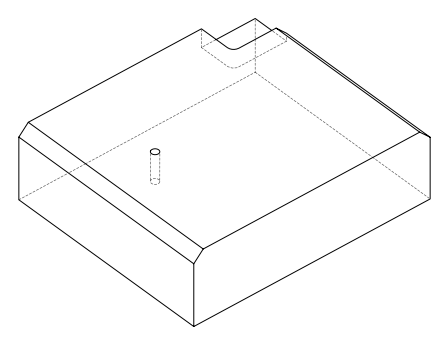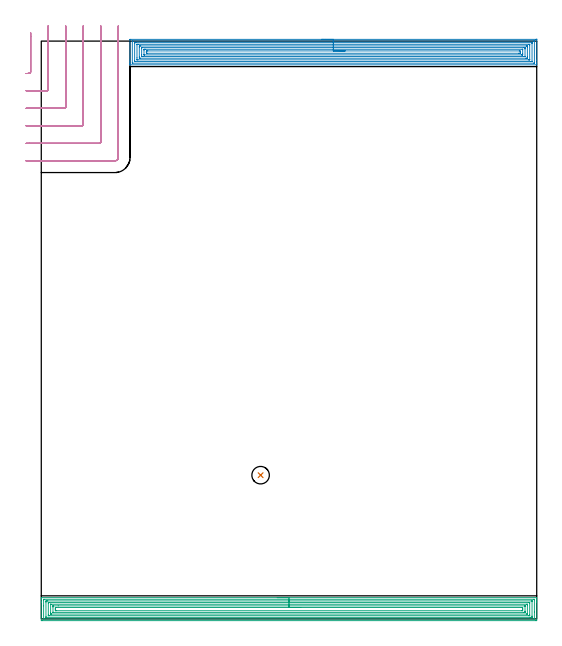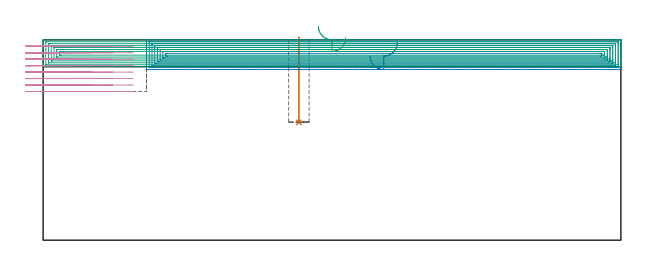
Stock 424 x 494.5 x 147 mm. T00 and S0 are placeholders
(PLAN: 4 operations, 2 tool changes, 59.6 min)
(1 INDEXABLE_INSERT_DRILL_BLIND_HOLE_FROM_SOLID | STEP1POCKET | NXT0302_001 | 0.25 min | 10642 mm3)
(2 AREA_MILL | FG_CHAMFER_SURFACE | UGT0205_001 | 22.64 min | 84626 mm3)
(3 AREA_MILL_1 | FG_CHAMFER_SURFACE_1 | UGT0205_001 | 24.13 min | 82267 mm3)
(4 MILL_CORNER_NOTCH_RECTANGULAR | CORNER_NOTCH_RECTANGULAR | UGT0201_094 | Follow Part, ap 5, ae 75% | 12.62 min | 320400 mm3)
(TOOL NXT0302_001 | Index. Insert Drill 15mm [880-D1500L20-05] | D15 PA176 FL75 Z2)
(TOOL UGT0205_001 | Chamfer Mill 20 x 3 x 45 deg. | D20 FL50 Z2)
(TOOL UGT0201_094 | End mill 20 mm | D20 FL38 Z4)
(OP 1 INDEXABLE_INSERT_DRILL_BLIND_HOLE_FROM_SOLID)
G17 G21 G94 G90
T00 M6
G54
G17 G0 G90 X187.7 Y123. S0 M3
G43 Z157. H1
G94 G81 G98 Z86.4 F250. R149.
G80
M5
M2
(OP 2 AREA_MILL)
G17 G21 G94 G90
T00 M6
G54
G17 G0 G90 X239.95 Y496. S1061 M3
G43 Z157. H0
Z135.2
G94 G1 X239.988 Z134.329 F250.
X240.102 Z133.464
X240.291 Z132.612
X240.553 Z131.78
X240.887 Z130.974
X241.29 Z130.2
X241.758 Z129.464
X242.29 Z128.772
X242.879 Z128.129
X243.522 Z127.54
X244.214 Z127.009
X244.95 Z126.54
X245.724 Z126.137
X246.53 Z125.803
X247.362 Z125.541
X248.214 Z125.352
X249.078 Z125.238
X249.95 Z125.2
X423.374 Y495.999 Z125.201
X423.992 Y495.996 Z125.202
X423.995 Y495.994 Z125.203
X424. Y495.377 Z125.82
Y478.13 Z143.066
Y475.716 Z145.479
Y475. Z146.2
Y474.699 Z146.5
Y474.253 Z146.938
X423.99 Y474.203 Z146.988
X423.821 Y474.2 Z147.
X76.079
X75.91 Y474.202 Z146.988
X75.907 Y474.268 Z146.924
X75.9 Y474.699 Z146.5
Y474.999 Z146.2
Y475.716 Z145.479
Y476.968 Z144.229
Y478.397 Z142.798
X75.901 Y495.377 Z125.82
X75.905 Y495.994 Z125.203
X75.908 Y495.996 Z125.202
X76.526 Y496. Z125.2
X249.95
Y494.586 Z126.614
X421.586
X421.688 Y494.584 Z126.616
X421.892 Y494.579 Z126.621
X421.991 Y494.573 Z126.627
X421.995 Y494.542 Z126.658
X421.998 Y494.484 Z126.716
X422. Y494.07 Z127.13
X421.999 Y476.197 Z145.003
X421.99 Y475.716 Z145.484
X421.985 Y475.621 Z145.579
X421.79 Y475.616 Z145.584
X421.688 Y475.615 Z145.585
X78.314 Y475.614 Z145.586
X78.212 Y475.616 Z145.584
X78.008 Y475.621 Z145.579
X77.909 Y475.627 Z145.573
X77.905 Y475.658 Z145.542
X77.902 Y475.716 Z145.484
X77.9 Y476.13 Z145.07
X77.901 Y494.003 Z127.197
X77.91 Y494.484 Z126.716
X77.915 Y494.579 Z126.621
X78.11 Y494.584 Z126.616
X78.212 Y494.585 Z126.615
X249.95 Y494.586 Z126.614
Y493.172 Z128.028
X419.798 Y493.171 Z128.029
X419.956 Y493.17 Z128.03
X419.982 Y493.168 Z128.032
X419.989 Y493.166 Z128.034
X419.993 Y493.14 Z128.06
X419.998 Y493.033 Z128.167
X420. Y492.898 Z128.302
Y492.696 Z128.504
X419.999 Y477.303 Z143.897
X419.993 Y477.1 Z144.1
X419.99 Y477.046 Z144.154
X419.972 Y477.035 Z144.165
X419.916 Y477.032 Z144.168
X419.798 Y477.03 Z144.17
X419.379 Y477.029 Z144.171
X418.904 Y477.028 Z144.172
X80.102 Y477.029 Z144.171
X79.944 Y477.03 Z144.17
X79.918 Y477.032 Z144.168
X79.911 Y477.034 Z144.166
X79.907 Y477.06 Z144.14
X79.902 Y477.167 Z144.033
X79.9 Y477.706 Z143.494
X79.901 Y492.897 Z128.303
X79.907 Y493.1 Z128.1
X79.91 Y493.154 Z128.046
X79.928 Y493.165 Z128.035
X79.983 Y493.168 Z128.032
X80.102 Y493.17 Z128.03
X80.521 Y493.171 Z128.029
X80.996 Y493.172 Z128.028
X249.95
Y491.757 Z129.443
X417.162
X417.967 Y491.752 Z129.448
X417.985 Y491.751 Z129.449
X417.99 Y491.736 Z129.464
X417.995 Y491.682 Z129.518
X417.998 Y491.573 Z129.627
X418. Y491.355 Z129.845
Y490.919 Z130.281
X417.999 Y478.849 Z142.351
X417.998 Y478.629 Z142.571
X417.994 Y478.518 Z142.682
X417.99 Y478.464 Z142.736
X417.984 Y478.449 Z142.751
X417.96 Y478.448 Z142.752
X417.116 Y478.443 Z142.757
X417.071
X82.738
X81.933 Y478.448 Z142.752
X81.915 Y478.449 Z142.751
X81.91 Y478.464 Z142.736
X81.905 Y478.518 Z142.682
X81.902 Y478.627 Z142.573
X81.9 Y480.185 Z141.015
Y491.351 Z129.849
X81.902 Y491.572 Z129.628
X81.905 Y491.682 Z129.518
X81.91 Y491.736 Z129.464
X81.916 Y491.751 Z129.449
X81.94 Y491.752 Z129.448
X82.784 Y491.757 Z129.443
X82.829
X249.95
Y490.343 Z130.857
X415.001
X415.328 Y490.342 Z130.858
X415.899 Y490.338 Z130.862
X415.966 Y490.336 Z130.864
X415.99 Y490.32 Z130.88
X415.996 Y490.241 Z130.959
X415.998 Y490.015 Z131.185
X416. Y489.344 Z131.856
Y481.078 Z140.122
X415.997 Y480.41 Z140.79
X415.99 Y480.185 Z141.015
X415.975 Y479.864 Z141.336
X415.653 Y479.86 Z141.34
X415.328 Y479.858 Z141.342
X414.762 Y479.857 Z141.343
X84.899
X84.572 Y479.858 Z141.342
X84.001 Y479.862 Z141.338
X83.934 Y479.864 Z141.336
X83.91 Y479.88 Z141.32
X83.904 Y479.959 Z141.241
X83.902 Y480.185 Z141.015
X83.9 Y480.856 Z140.344
Y489.122 Z132.078
X83.903 Y489.79 Z131.41
X83.91 Y490.015 Z131.185
X83.925 Y490.336 Z130.864
X84.247 Y490.34 Z130.86
X84.572 Y490.342 Z130.858
X85.138 Y490.343 Z130.857
X249.95
Y488.929 Z132.271
X412.839
X413.54 Y488.928 Z132.272
X413.736 Y488.926 Z132.274
X413.915 Y488.922 Z132.278
X413.99 Y488.916 Z132.284
X413.993 Y488.872 Z132.328
X413.998 Y488.664 Z132.536
X414. Y488.228 Z132.972
Y487.769 Z133.431
Y481.513 Z139.687
X413.997 Y481.36 Z139.84
X413.993 Y481.304 Z139.896
X413.99 Y481.278 Z139.922
X413.977 Y481.277 Z139.923
X413.891 Y481.274 Z139.926
X413.54 Y481.272 Z139.928
X413.348 Y481.271 Z139.929
X87.061
X86.36 Y481.272 Z139.928
X86.164 Y481.274 Z139.926
X85.985 Y481.278 Z139.922
X85.91 Y481.284 Z139.916
X85.907 Y481.328 Z139.872
X85.902 Y481.536 Z139.664
X85.9 Y482.866 Z138.334
Y488.687 Z132.513
X85.903 Y488.84 Z132.36
X85.906 Y488.896 Z132.304
X85.91 Y488.922 Z132.278
X85.923 Y488.923 Z132.277
X86.009 Y488.926 Z132.274
X86.36 Y488.928 Z132.272
X86.552 Y488.929 Z132.271
X249.95
Y487.515 Z133.685
X411.573 Y487.514 Z133.686
X411.753 Y487.513 Z133.687
X411.932 Y487.51 Z133.69
X411.977 Y487.508 Z133.692
X411.99 Y487.481 Z133.719
X411.995 Y487.416 Z133.784
X411.998 Y487.334 Z133.866
X412. Y487.087 Z134.113
Y483.513 Z137.687
X411.993 Y482.866 Z138.334
X411.99 Y482.743 Z138.457
X411.984 Y482.692 Z138.508
X411.929 Y482.69 Z138.51
X411.753 Y482.688 Z138.512
X411.039 Y482.685 Z138.515
X410.859
X88.327 Y482.686 Z138.514
X88.147 Y482.687 Z138.513
X87.967 Y482.69 Z138.51
X87.923 Y482.692 Z138.508
X87.91 Y482.719 Z138.481
X87.905 Y482.784 Z138.416
X87.902 Y482.866 Z138.334
X87.9 Y483.113 Z138.087
Y486.687 Z134.513
X87.907 Y487.334 Z133.866
X87.91 Y487.457 Z133.743
X87.916 Y487.508 Z133.692
X87.971 Y487.51 Z133.69
X88.147 Y487.512 Z133.688
X88.861 Y487.515 Z133.685
X89.041
X249.95
Y486.1 Z135.1
X409.071
X409.413 Y486.099 Z135.101
X409.965 Y486.093 Z135.107
X409.998 Y485.547 Z135.653
X409.999 Y485.512 Z135.688
Y484.653 Z136.547
Y484.619 Z136.581
X409.965 Y484.107 Z137.093
X409.622 Y484.102 Z137.098
X409.071 Y484.1 Z137.1
X408.731
X90.829
X90.487 Y484.101 Z137.099
X89.935 Y484.107 Z137.093
X89.902 Y484.653 Z136.547
X89.9 Y484.688 Z136.512
Y485.547 Z135.653
X89.901 Y485.581 Z135.619
X89.935 Y486.093 Z135.107
X90.278 Y486.098 Z135.102
X90.829 Y486.1 Z135.1
X91.169
X249.95
X250.822 Z135.138
X251.686 Z135.251
X252.538 Z135.44
X253.37 Z135.703
X254.176 Z136.036
X254.95 Z136.439
X255.686 Z136.908
X256.378 Z137.439
X257.021 Z138.028
X257.61 Z138.672
X258.142 Z139.364
X258.61 Z140.1
X259.013 Z140.873
X259.347 Z141.679
X259.609 Z142.511
X259.798 Z143.363
X259.912 Z144.228
X259.95 Z145.1
G0 Z157.
M5
M2
(OP 3 AREA_MILL_1)
G17 G21 G94 G90
T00 M6
G54
G17 G0 G90 X202. Y18.2 S1061 M3
G43 Z157. H0
G94 G1 X202.038 Z156.128 F250.
X202.152 Z155.263
X202.341 Z154.412
X202.603 Z153.58
X202.937 Z152.774
X203.34 Z152.
X203.808 Z151.264
X204.34 Z150.572
X204.929 Z149.929
X205.572 Z149.34
X206.264 Z148.808
X207. Z148.34
X207.774 Z147.937
X208.58 Z147.603
X209.412 Z147.341
X210.264 Z147.152
X211.128 Z147.038
X212. Z147.
X423.823
X423.99 Y18.197 Z146.988
X423.993 Y18.166 Z146.957
X424. Y17.777 Z146.577
Y17.482 Z146.282
Y16.779 Z145.574
Y15.541 Z144.338
Y15.005 Z143.799
Y14.385 Z143.181
Y-0.699 Z128.099
X423.998 Y-0.967 Z127.831
X423.992 Y-1.492 Z127.306
X423.908 Y-1.494 Z127.303
X423.376 Y-1.5 Z127.3
X0.624
X0.264 Y-1.496 Z127.302
X0.01 Y-1.492 Z127.306
X0. Y-1.235 Z127.563
Y14.385 Z143.181
Y16.779 Z145.574
Y17.482 Z146.282
Y17.778 Z146.577
X0.007 Y18.166 Z146.957
X0.01 Y18.197 Z146.988
X0.177 Y18.2 Z147.
X212.
Y16.786 Z145.586
X421.582
X421.99 Y16.779 Z145.579
X421.999 Y16.372 Z145.172
X422. Y5.808 Z134.608
X421.999 Y0.401 Z129.201
X421.99 Y-0.079 Z128.721
X421.595 Y-0.086 Z128.714
X2.418
X2.01 Y-0.079 Z128.721
X2.001 Y0.328 Z129.128
X2. Y11.198 Z139.998
X2.001 Y16.299 Z145.099
X2.01 Y16.779 Z145.579
X2.405 Y16.786 Z145.586
X212.
Y15.372 Z144.172
X419.801 Y15.371 Z144.171
X419.924 Y15.369 Z144.169
X419.968 Y15.367 Z144.167
X419.985 Y15.366 Z144.166
X419.99 Y15.333 Z144.133
X419.995 Y15.202 Z144.002
X419.999 Y15.005 Z143.805
X420. Y2.385 Z131.185
X419.996 Y1.695 Z130.495
X419.992 Y1.505 Z130.305
X419.976 Y1.335 Z130.135
X419.801 Y1.333 Z130.133
X419.276 Y1.33 Z130.13
X418.907 Y1.329 Z130.129
X418.383 Y1.328 Z130.128
X4.199 Y1.329 Z130.129
X4.076 Y1.331 Z130.131
X4.032 Y1.333 Z130.133
X4.015 Y1.334 Z130.134
X4.01 Y1.367 Z130.167
X4.005 Y1.498 Z130.298
X4.001 Y1.695 Z130.495
X4. Y14.315 Z143.115
X4.004 Y15.005 Z143.805
X4.008 Y15.195 Z143.995
X4.024 Y15.365 Z144.165
X4.199 Y15.367 Z144.167
X4.724 Y15.37 Z144.17
X5.093 Y15.371 Z144.171
X5.617 Y15.372 Z144.172
X212.
Y13.957 Z142.757
X417.281
X417.898 Y13.955 Z142.755
X417.967 Y13.953 Z142.753
X417.985 Y13.951 Z142.751
X417.99 Y13.937 Z142.737
X417.994 Y13.885 Z142.685
X417.998 Y13.671 Z142.471
X418. Y13.244 Z142.044
Y3.483 Z132.283
X417.997 Y3.033 Z131.833
X417.993 Y2.815 Z131.615
X417.99 Y2.762 Z131.562
X417.981 Y2.749 Z131.549
X417.956 Y2.748 Z131.548
X417.85 Y2.745 Z131.545
X417.12 Y2.743 Z131.543
X416.959
X6.719
X6.102 Y2.745 Z131.545
X6.033 Y2.747 Z131.547
X6.015 Y2.749 Z131.549
X6.01 Y2.763 Z131.563
X6.006 Y2.815 Z131.615
X6.002 Y3.029 Z131.829
X6. Y3.456 Z132.256
Y13.217 Z142.017
X6.003 Y13.667 Z142.467
X6.007 Y13.885 Z142.685
X6.01 Y13.938 Z142.738
X6.019 Y13.951 Z142.751
X6.044 Y13.952 Z142.752
X6.15 Y13.955 Z142.755
X6.88 Y13.957 Z142.757
X7.042
X212.
Y12.543 Z141.343
X415.332
X415.534 Y12.542 Z141.342
X415.937 Y12.537 Z141.337
X415.985 Y12.536 Z141.336
X415.99 Y12.526 Z141.326
X415.995 Y12.496 Z141.296
X415.998 Y12.438 Z141.238
X416. Y12.343 Z141.143
Y11.68 Z140.48
X415.999 Y4.357 Z133.157
X415.997 Y4.191 Z132.991
X415.994 Y4.172 Z132.972
X415.992 Y4.166 Z132.966
X415.976 Y4.164 Z132.964
X415.87 Y4.159 Z132.959
X415.736 Y4.158 Z132.958
X415.534 Y4.157 Z132.957
X8.668
X8.466 Y4.158 Z132.958
X8.063 Y4.163 Z132.963
X8.015 Y4.164 Z132.964
X8.01 Y4.174 Z132.974
X8.005 Y4.204 Z133.004
X8.002 Y4.262 Z133.062
X8. Y4.357 Z133.157
Y5.02 Z133.82
X8.001 Y12.343 Z141.143
X8.003 Y12.508 Z141.308
X8.006 Y12.528 Z141.328
X8.008 Y12.534 Z141.334
X8.024 Y12.536 Z141.336
X8.13 Y12.54 Z141.34
X8.264 Y12.542 Z141.342
X8.466 Y12.543 Z141.343
X212.
Y11.129 Z139.929
X413.874
X413.946 Y11.127 Z139.927
X413.98 Y11.125 Z139.925
X413.99 Y11.122 Z139.922
X413.992 Y11.114 Z139.914
X413.999 Y11.005 Z139.805
X414. Y6.567 Z135.367
Y6.132 Z134.932
X413.998 Y5.681 Z134.481
X413.994 Y5.616 Z134.416
X413.99 Y5.581 Z134.381
X413.967 Y5.578 Z134.378
X413.827 Y5.575 Z134.375
X413.545 Y5.572 Z134.372
X413.216 Y5.571 Z134.371
X412.651
X10.126
X10.054 Y5.573 Z134.373
X10.02 Y5.575 Z134.375
X10.01 Y5.578 Z134.378
X10.008 Y5.586 Z134.386
X10.001 Y5.695 Z134.495
X10. Y10.133 Z138.933
Y10.568 Z139.368
X10.002 Y11.019 Z139.819
X10.006 Y11.084 Z139.884
X10.01 Y11.119 Z139.919
X10.033 Y11.122 Z139.922
X10.173 Y11.125 Z139.925
X10.455 Y11.128 Z139.928
X14.484 Y11.129 Z139.929
X212.
Y9.715 Z138.515
X410.829
X411.726 Y9.712 Z138.512
X411.757 Y9.71 Z138.51
X411.99 Y9.681 Z138.481
X411.996 Y9.444 Z138.244
X411.999 Y8.794 Z137.594
X412. Y8.553 Z137.353
X411.999 Y7.906 Z136.706
Y7.667 Z136.467
X411.99 Y7.019 Z135.819
X411.786 Y6.99 Z135.79
X411.757 Y6.989 Z135.789
X410.897 Y6.985 Z135.785
X13.137
X12.274 Y6.988 Z135.788
X12.243 Y6.99 Z135.79
X12.01 Y7.019 Z135.819
X12.004 Y7.256 Z136.056
X12.001 Y7.906 Z136.706
X12. Y8.147 Z136.947
X12.001 Y8.794 Z137.594
Y9.033 Z137.833
X12.01 Y9.681 Z138.481
X12.214 Y9.71 Z138.51
X12.243 Y9.711 Z138.511
X13.103 Y9.715 Z138.515
X212.
X212.872 Z138.553
X213.736 Z138.667
X214.588 Z138.855
X215.42 Z139.118
X216.226 Z139.452
X217. Z139.854
X217.736 Z140.323
X218.428 Z140.854
X219.071 Z141.444
X219.66 Z142.087
X220.192 Z142.779
X220.66 Z143.515
X221.063 Z144.288
X221.397 Z145.094
X221.659 Z145.926
X221.848 Z146.778
X221.962 Z147.643
X222. Z148.515
G0 Z157.
M5
M2
(OP 4 MILL_CORNER_NOTCH_RECTANGULAR)
G17 G21 G94 G90
T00 M6
G54
G17 G0 G90 X-12.985 Y466.705 S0 M3
G43 Z157. H0
Z142.262
G94 G1 X-10. Y467.005 F250.
G3 X-9.1 Y467.993 R1. F500.
G1 Y498.646
Y501.646 F250.
G0 Z157.
X-13. Y452.
Z142.262
G1 X-10.
X4.906 F500.
G3 X5.9 Y452.994 R1.
G1 Y504.5
Y507.5 F250.
G0 Z157.
X-13. Y437.
Z142.262
G1 X-10.
X19.906 F500.
G3 X20.9 Y437.994 R1.
G1 Y504.5
Y507.5 F250.
G0 Z157.
X-13. Y422.
Z142.262
G1 X-10.
X34.906 F500.
G3 X35.9 Y422.994 R1.
G1 Y504.5
Y507.5 F250.
G0 Z157.
X-13. Y407.
Z142.262
G1 X-10.
X49.905 F500.
G3 X50.9 Y407.995 R1.
G1 Y504.5
Y507.5 F250.
G0 Z157.
X-13. Y392.
Z142.262
G1 X-10.
X63.1 F500.
G3 X65.9 Y394.8 R2.8
G1 Y504.5
Y507.5 F250.
G0 Z157.
X-12.985 Y466.705
Z137.525
G1 X-10. Y467.005
G3 X-9.1 Y467.993 R1. F500.
G1 Y498.646
Y501.646 F250.
G0 Z157.
X-13. Y452.
Z137.525
G1 X-10.
X4.906 F500.
G3 X5.9 Y452.994 R1.
G1 Y504.5
Y507.5 F250.
G0 Z157.
X-13. Y437.
Z137.525
G1 X-10.
X19.906 F500.
G3 X20.9 Y437.994 R1.
G1 Y504.5
Y507.5 F250.
G0 Z157.
X-13. Y422.
Z137.525
G1 X-10.
X34.906 F500.
G3 X35.9 Y422.994 R1.
G1 Y504.5
Y507.5 F250.
G0 Z157.
X-13. Y407.
Z137.525
G1 X-10.
X49.905 F500.
G3 X50.9 Y407.995 R1.
G1 Y504.5
Y507.5 F250.
G0 Z157.
X-13. Y392.
Z137.525
G1 X-10.
X63.1 F500.
G3 X65.9 Y394.8 R2.8
G1 Y504.5
Y507.5 F250.
G0 Z157.
X-12.985 Y466.705
Z132.787
G1 X-10. Y467.005
G3 X-9.1 Y467.993 R1. F500.
G1 Y498.646
Y501.646 F250.
G0 Z157.
X-13. Y452.
Z132.787
G1 X-10.
X4.906 F500.
G3 X5.9 Y452.994 R1.
G1 Y504.5
Y507.5 F250.
G0 Z157.
X-13. Y437.
Z132.787
G1 X-10.
X19.906 F500.
G3 X20.9 Y437.994 R1.
G1 Y504.5
Y507.5 F250.
G0 Z157.
X-13. Y422.
Z132.787
G1 X-10.
X34.906 F500.
G3 X35.9 Y422.994 R1.
G1 Y504.5
Y507.5 F250.
G0 Z157.
X-13. Y407.
Z132.787
G1 X-10.
X49.905 F500.
G3 X50.9 Y407.995 R1.
G1 Y504.5
Y507.5 F250.
G0 Z157.
X-13. Y392.
Z132.787
G1 X-10.
X63.1 F500.
G3 X65.9 Y394.8 R2.8
G1 Y504.5
Y507.5 F250.
G0 Z157.
X-12.985 Y466.705
Z128.05
G1 X-10. Y467.005
G3 X-9.1 Y467.993 R1. F500.
G1 Y498.646
Y501.646 F250.
G0 Z157.
X-13. Y452.
Z128.05
G1 X-10.
X4.906 F500.
G3 X5.9 Y452.994 R1.
G1 Y504.5
Y507.5 F250.
G0 Z157.
X-13. Y437.
Z128.05
G1 X-10.
X19.906 F500.
G3 X20.9 Y437.994 R1.
G1 Y504.5
Y507.5 F250.
G0 Z157.
X-13. Y422.
Z128.05
G1 X-10.
X34.906 F500.
G3 X35.9 Y422.994 R1.
G1 Y504.5
Y507.5 F250.
G0 Z157.
X-13. Y407.
Z128.05
G1 X-10.
X49.905 F500.
G3 X50.9 Y407.995 R1.
G1 Y504.5
Y507.5 F250.
G0 Z157.
X-13. Y392.
Z128.05
G1 X-10.
X63.1 F500.
G3 X65.9 Y394.8 R2.8
G1 Y504.5
Y507.5 F250.
G0 Z157.
X-12.985 Y466.705
Z123.312
G1 X-10. Y467.005
G3 X-9.1 Y467.993 R1. F500.
G1 Y498.646
Y501.646 F250.
G0 Z157.
X-13. Y452.
Z123.312
G1 X-10.
X4.906 F500.
G3 X5.9 Y452.994 R1.
G1 Y504.5
Y507.5 F250.
G0 Z157.
X-13. Y437.
Z123.312
G1 X-10.
X19.906 F500.
G3 X20.9 Y437.994 R1.
G1 Y504.5
Y507.5 F250.
G0 Z157.
X-13. Y422.
Z123.312
G1 X-10.
X34.906 F500.
G3 X35.9 Y422.994 R1.
G1 Y504.5
Y507.5 F250.
G0 Z157.
X-13. Y407.
Z123.312
G1 X-10.
X49.905 F500.
G3 X50.9 Y407.995 R1.
G1 Y504.5
Y507.5 F250.
G0 Z157.
X-13. Y392.
Z123.312
G1 X-10.
X63.1 F500.
G3 X65.9 Y394.8 R2.8
G1 Y504.5
Y507.5 F250.
G0 Z157.
X-12.985 Y466.705
Z118.575
G1 X-10. Y467.005
G3 X-9.1 Y467.993 R1. F500.
G1 Y498.646
Y501.646 F250.
G0 Z157.
X-13. Y452.
Z118.575
G1 X-10.
X4.906 F500.
G3 X5.9 Y452.994 R1.
G1 Y504.5
Y507.5 F250.
G0 Z157.
X-13. Y437.
Z118.575
G1 X-10.
X19.906 F500.
G3 X20.9 Y437.994 R1.
G1 Y504.5
Y507.5 F250.
G0 Z157.
X-13. Y422.
Z118.575
G1 X-10.
X34.906 F500.
G3 X35.9 Y422.994 R1.
G1 Y504.5
Y507.5 F250.
G0 Z157.
X-13. Y407.
Z118.575
G1 X-10.
X49.905 F500.
G3 X50.9 Y407.995 R1.
G1 Y504.5
Y507.5 F250.
G0 Z157.
X-13. Y392.
Z118.575
G1 X-10.
X63.1 F500.
G3 X65.9 Y394.8 R2.8
G1 Y504.5
Y507.5 F250.
G0 Z157.
X-12.985 Y466.705
Z113.837
G1 X-10. Y467.005
G3 X-9.1 Y467.993 R1. F500.
G1 Y498.646
Y501.646 F250.
G0 Z157.
X-13. Y452.
Z113.837
G1 X-10.
X4.906 F500.
G3 X5.9 Y452.994 R1.
G1 Y504.5
Y507.5 F250.
G0 Z157.
X-13. Y437.
Z113.837
G1 X-10.
X19.906 F500.
G3 X20.9 Y437.994 R1.
G1 Y504.5
Y507.5 F250.
G0 Z157.
X-13. Y422.
Z113.837
G1 X-10.
X34.906 F500.
G3 X35.9 Y422.994 R1.
G1 Y504.5
Y507.5 F250.
G0 Z157.
X-13. Y407.
Z113.837
G1 X-10.
X49.905 F500.
G3 X50.9 Y407.995 R1.
G1 Y504.5
Y507.5 F250.
G0 Z157.
X-13. Y392.
Z113.837
G1 X-10.
X63.1 F500.
G3 X65.9 Y394.8 R2.8
G1 Y504.5
Y507.5 F250.
G0 Z157.
X-12.985 Y466.705
Z109.1
G1 X-10. Y467.005
G3 X-9.1 Y467.993 R1. F500.
G1 Y498.646
Y501.646 F250.
G0 Z157.
X-13. Y452.
Z109.1
G1 X-10.
X4.906 F500.
G3 X5.9 Y452.994 R1.
G1 Y504.5
Y507.5 F250.
G0 Z157.
X-13. Y437.
Z109.1
G1 X-10.
X19.906 F500.
G3 X20.9 Y437.994 R1.
G1 Y504.5
Y507.5 F250.
G0 Z157.
X-13. Y422.
Z109.1
G1 X-10.
X34.906 F500.
G3 X35.9 Y422.994 R1.
G1 Y504.5
Y507.5 F250.
G0 Z157.
X-13. Y407.
Z109.1
G1 X-10.
X49.905 F500.
G3 X50.9 Y407.995 R1.
G1 Y504.5
Y507.5 F250.
G0 Z157.
X-13. Y392.
Z109.1
G1 X-10.
X63.1 F500.
G3 X65.9 Y394.8 R2.8
G1 Y504.5
Y507.5 F250.
G0 Z157.
M5
M2
